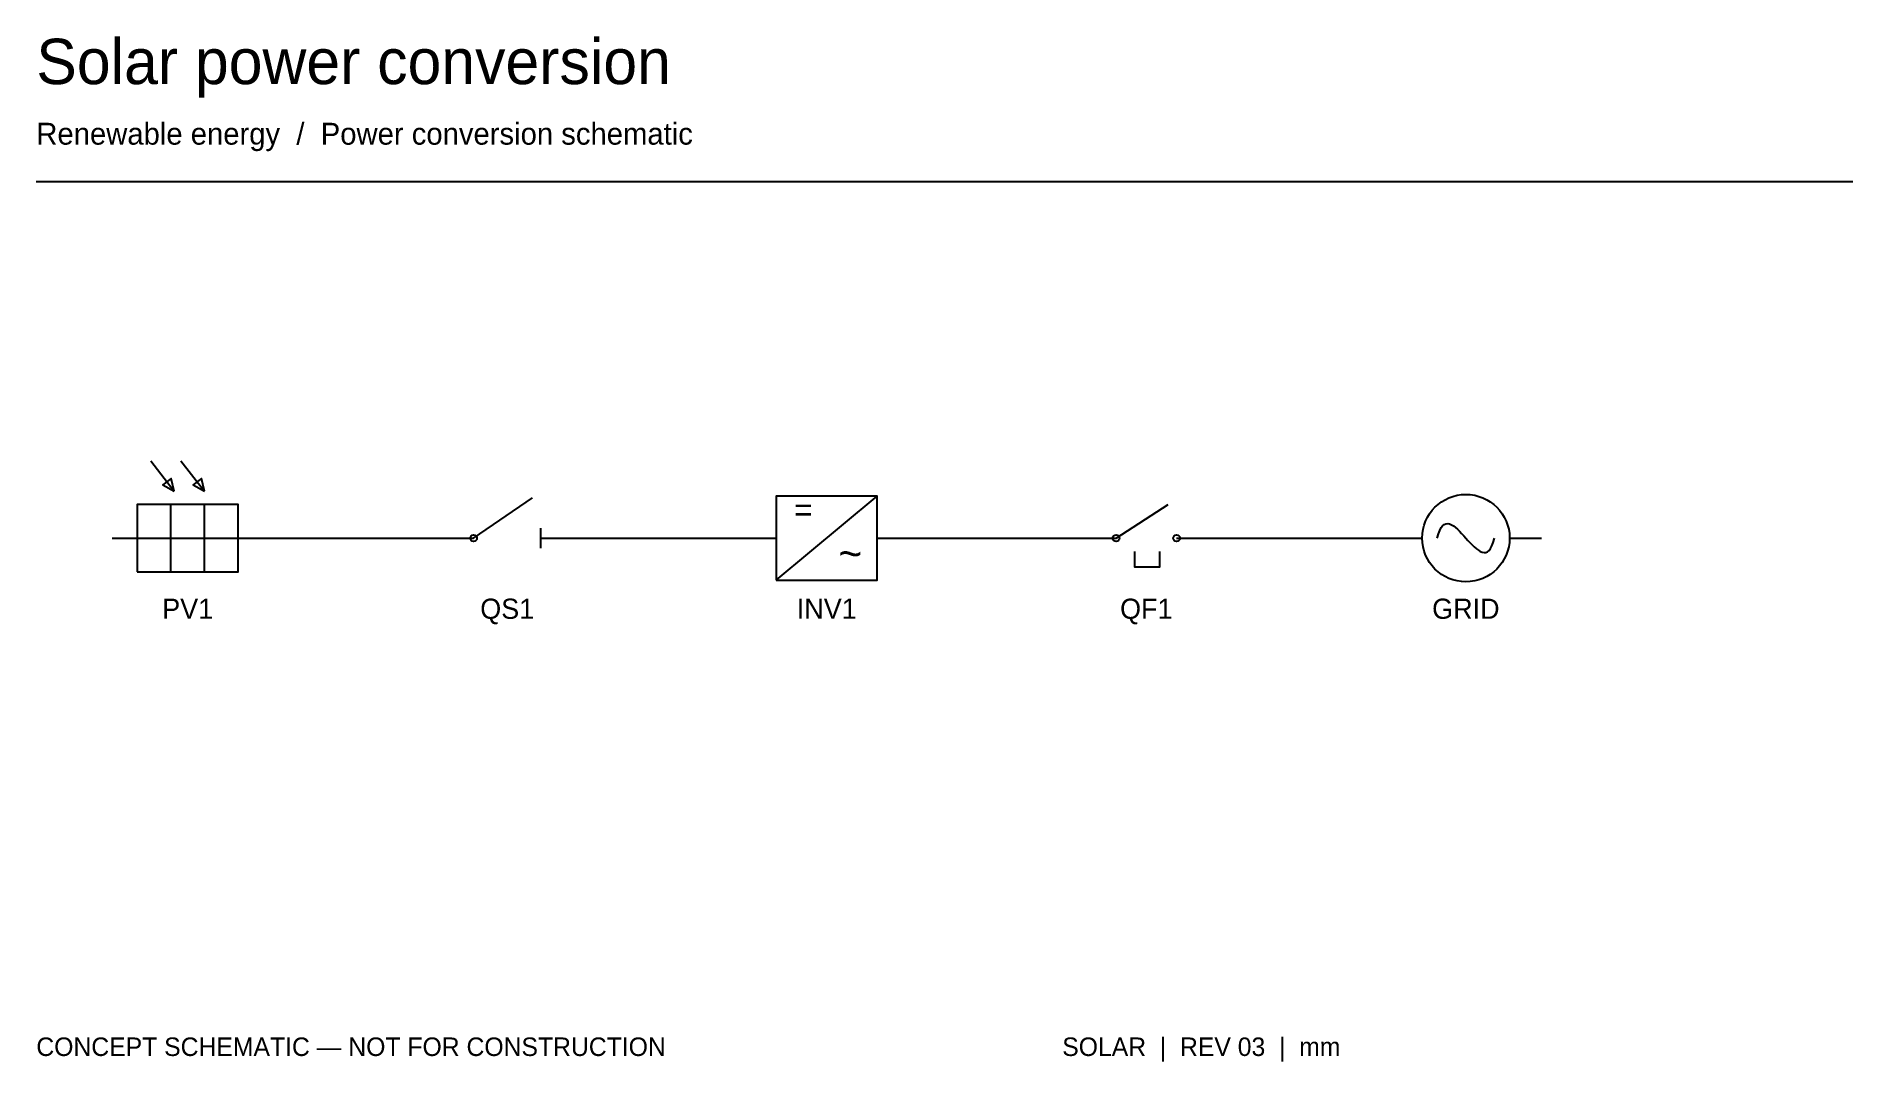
# Model space of a CAD drawing. Header units: millimetres. Extents: x 40 to 1120, y 39 to 648.
import ezdxf
from ezdxf.enums import TextEntityAlignment as Align

# ---------------------------------------------------------------- set-up
doc = ezdxf.new("R2010")
doc.units = ezdxf.units.MM
doc.layers.get('0').update_dxf_attribs({"linetype": 'CONTINUOUS', "true_color": 0x344755})
doc.layers.add('Annotations', color=7, linetype='CONTINUOUS', true_color=0x71808a)
doc.layers.add('Electrical', color=7, linetype='CONTINUOUS', true_color=0x6477ba)

# ---------------------------------------------------------------- blocks, each defined once
blk = doc.blocks.new('CC_PV_MODULE')
at = {"color": 0, "linetype": 'CONTINUOUS'}
for p, q in [((-22, 46), (-8, 28)), ((-4, 46), (10, 28)), ((-10, -20), (-10, 20)), ((10, -20), (10, 20)), ((-45, 0), (-30, 0)), ((-30, 0), (30, 0)), ((30, 0), (45, 0))]:
    blk.add_line(p, q, dxfattribs=at)
for points in [[(-8, 28), (-9.8, 35.5), (-14.8, 31.6)], [(10, 28), (8.2, 35.5), (3.2, 31.6)], [(-30, -20), (30, -20), (30, 20), (-30, 20)]]:
    blk.add_lwpolyline(points, close=True, dxfattribs=at)
blk = doc.blocks.new('CC_DISCONNECT')
at = {"color": 0, "linetype": 'CONTINUOUS'}
for p, q in [((-20, 0), (15, 24)), ((-45, 0), (-20, 0)), ((20, -6), (20, 6)), ((20, 0), (45, 0))]:
    blk.add_line(p, q, dxfattribs=at)
blk.add_circle((-20, 0), 2, dxfattribs=at)
blk = doc.blocks.new('CC_INVERTER')
at = {"color": 0, "linetype": 'CONTINUOUS'}
for p, q in [((-30, -25), (30, 25)), ((-45, 0), (-30, 0)), ((30, 0), (45, 0))]:
    blk.add_line(p, q, dxfattribs=at)
blk.add_lwpolyline([(-30, -25), (30, -25), (30, 25), (-30, 25)], close=True, dxfattribs=at)
for s, height, p in [('=', 14, (-14, 10)), ('~', 18, (14, -18))]:
    blk.add_text(s, height=height, dxfattribs=at).set_placement(p, align=Align.CENTER)
blk = doc.blocks.new('CC_CIRCUIT_BREAKER')
at = {"color": 0, "linetype": 'CONTINUOUS'}
for p, q in [((-18, 0), (13, 20)), ((-45, 0), (-18, 0)), ((18, 0), (45, 0))]:
    blk.add_line(p, q, dxfattribs=at)
blk.add_lwpolyline([(-7, -8), (-7, -17), (8, -17), (8, -8)], dxfattribs=at)
for centre in [(-18, 0), (18, 0)]:
    blk.add_circle(centre, 2, dxfattribs=at)
blk = doc.blocks.new('CC_AC_SOURCE')
at = {"color": 0, "linetype": 'CONTINUOUS'}
for p, q in [((-45, 0), (-26, 0)), ((26, 0), (45, 0))]:
    blk.add_line(p, q, dxfattribs=at)
blk.add_circle((0, 0), 26, dxfattribs=at)
blk.add_open_spline([(-17, 0), (-10, 30), (10, -30), (17, 0)], degree=3, dxfattribs=at)

msp = doc.modelspace()

# ---------------------------------------------------------------- linework, layer by layer
at = {"layer": 'Annotations'}
msp.add_line((40, 562), (1120, 562), dxfattribs=at)
at = {"layer": 'Electrical', "color": 7, "true_color": 0x6979b4}
for points in [[(175, 350), (275, 350)], [(365, 350), (465, 350)], [(555, 350), (655, 350)], [(745, 350), (845, 350)]]:
    msp.add_lwpolyline(points, dxfattribs=at)

# ---------------------------------------------------------------- block references
at = {"layer": 'Electrical'}
ref = msp.add_blockref('CC_PV_MODULE', (130, 350), dxfattribs=at)
ref.add_attrib('TAG', 'PV1', dxfattribs={"height": 12}).set_placement((130, 302), align=Align.CENTER)
ref = msp.add_blockref('CC_DISCONNECT', (320, 350), dxfattribs=at)
ref.add_attrib('TAG', 'QS1', dxfattribs={"height": 12}).set_placement((320, 302), align=Align.CENTER)
ref = msp.add_blockref('CC_INVERTER', (510, 350), dxfattribs=at)
ref.add_attrib('TAG', 'INV1', dxfattribs={"height": 12}).set_placement((510, 302), align=Align.CENTER)
ref = msp.add_blockref('CC_CIRCUIT_BREAKER', (700, 350), dxfattribs=at)
ref.add_attrib('TAG', 'QF1', dxfattribs={"height": 12}).set_placement((700, 302), align=Align.CENTER)
ref = msp.add_blockref('CC_AC_SOURCE', (890, 350), dxfattribs=at)
ref.add_attrib('TAG', 'GRID', dxfattribs={"height": 12}).set_placement((890, 302), align=Align.CENTER)

# ---------------------------------------------------------------- texts
at = {"layer": 'Annotations'}
for s, height, p in [('Solar power conversion', 27, (40, 620)), ('Renewable energy  /  Power conversion schematic', 13, (40, 584)), ('CONCEPT SCHEMATIC — NOT FOR CONSTRUCTION', 11, (40, 42)), ('SOLAR  |  REV 03  |  mm', 11, (650, 42))]:
    msp.add_text(s, height=height, dxfattribs=at).set_placement(p)

doc.saveas('drawing.dxf')
